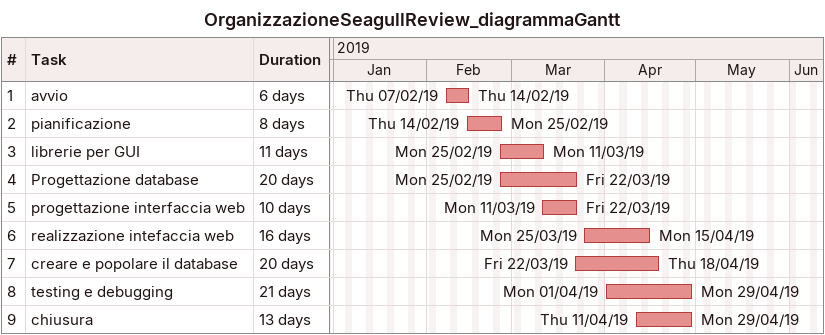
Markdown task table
OrganizzazioneSeagullReview_diagrammaGantt

| ID | Task | Duration | Start | Finish |
|---|---|---|---|---|
| 1 | avvio | 6d | 2019-02-07 | 2019-02-14 |
| 2 | pianificazione | 8d | 2019-02-14 | 2019-02-25 |
| 3 | librerie per GUI | 11d | 2019-02-25 | 2019-03-11 |
| 4 | Progettazione database | 20d | 2019-02-25 | 2019-03-22 |
| 5 | progettazione interfaccia web | 10d | 2019-03-11 | 2019-03-22 |
| 6 | realizzazione intefaccia web | 16d | 2019-03-25 | 2019-04-15 |
| 7 | creare e popolare il database | 20d | 2019-03-22 | 2019-04-18 |
| 8 | testing e debugging | 21d | 2019-04-01 | 2019-04-29 |
| 9 | chiusura | 13d | 2019-04-11 | 2019-04-29 |
